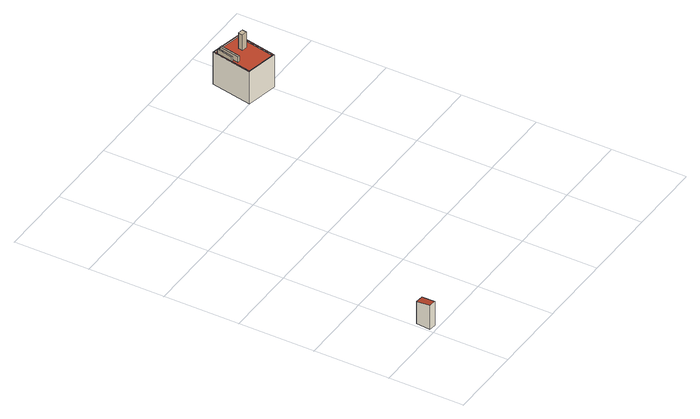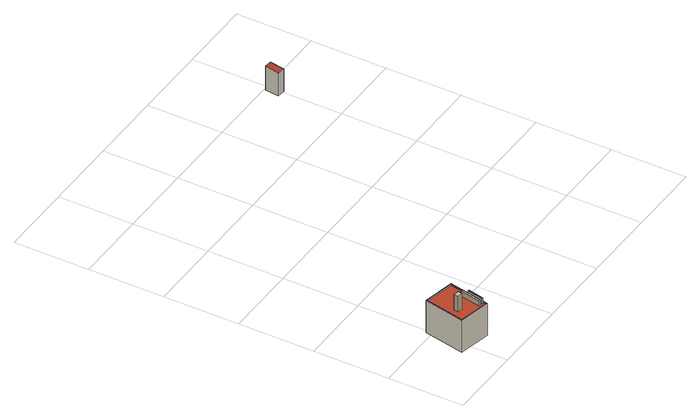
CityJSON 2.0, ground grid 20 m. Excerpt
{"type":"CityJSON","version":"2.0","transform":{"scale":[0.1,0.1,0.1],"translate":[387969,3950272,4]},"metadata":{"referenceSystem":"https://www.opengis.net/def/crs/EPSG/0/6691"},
"CityObjects":{
"building1":{"type":"Building","attributes":{"地区計画":"大手町・丸の内・有楽町地区","class":"3003","usage":"461","measuredHeight":6.4,"storeysAboveGround":9999,"storeysBelowGround":9999,"BuildingDetailAttribute.buildingRoofEdgeArea":-9999,"BuildingDetailAttribute.fireproofStructureType":"1011","BuildingDetailAttribute.urbanPlanType":"21","BuildingDetailAttribute.areaClassificationType":"22","BuildingDetailAttribute.districtsAndZonesType":"10","BuildingDetailAttribute.landUseType":"214","BuildingDetailAttribute.detailedUsage":"0","BuildingDetailAttribute.specifiedBuildingCoverageRate":80,"BuildingDetailAttribute.specifiedFloorAreaRate":1200,"BuildingDetailAttribute.surveyYear":"0001","BuildingIDAttribute.prefecture":"13","BuildingIDAttribute.city":"13101"},"geometry":[{"type":"Solid","lod":"2","boundaries":[[[[0,1,2,3]],[[4,5,6,7]],[[7,6,3,2]],[[2,1,4,7]],[[4,1,0,5]],[[0,3,6,5]]]],"semantics":{"surfaces":[{"type":"GroundSurface"},{"type":"RoofSurface"},{"type":"WallSurface"}],"values":[[0,1,2,2,2,2]]}}]},
"building2":{"type":"Building","attributes":{"延べ面積換算係数":"1","大字・町コード":"25","町・丁目コード":"2","13+区市町村コード+大字・町コード+町・丁目コード":"13101025002","地区計画":"神田錦町南部地区","class":"3002","usage":"402","measuredHeight":9.5,"storeysAboveGround":3,"storeysBelowGround":0,"RiverFloodingRiskAttribute.description":"8","RiverFloodingRiskAttribute.rank":"1","RiverFloodingRiskAttribute.depth":0.185,"RiverFloodingRiskAttribute.adminType":"2","RiverFloodingRiskAttribute.scale":"2","HighTideRiskAttribute.description":"2","HighTideRiskAttribute.rank":"1","HighTideRiskAttribute.depth":0.09,"BuildingDetailAttribute.buildingRoofEdgeArea":96.52,"BuildingDetailAttribute.fireproofStructureType":"1001","BuildingDetailAttribute.urbanPlanType":"21","BuildingDetailAttribute.areaClassificationType":"22","BuildingDetailAttribute.districtsAndZonesType":"10","BuildingDetailAttribute.landUseType":"212","BuildingDetailAttribute.detailedUsage":"1221","BuildingDetailAttribute.specifiedBuildingCoverageRate":80,"BuildingDetailAttribute.specifiedFloorAreaRate":700,"BuildingDetailAttribute.surveyYear":2021,"BuildingIDAttribute.prefecture":"13","BuildingIDAttribute.city":"13101"},"address":[{"country":"日本","locality":"東京都千代田区神田錦町二丁目"}],"children":["building2-1"],"geometry":[{"type":"Solid","lod":"2","boundaries":[[[[8,9,10,11]],[[12,13,14,15]],[[16,12,15,17]],[[13,18,19,14]],[[18,16,17,19]],[[20,21,22,23]],[[23,22,12,16]],[[11,17,15,8]],[[9,14,19,10]],[[21,20,18,13]],[[10,19,17,11]],[[8,15,14,9]],[[22,21,13,12]],[[20,23,16,18]]]],"semantics":{"surfaces":[{"type":"GroundSurface"},{"type":"RoofSurface"},{"type":"WallSurface"}],"values":[[0,1,1,1,1,1,2,2,2,2,2,2,2,2]]}}]},
"building2-1":{"type":"BuildingInstallation","parents":["building2"],"geometry":[{"type":"MultiSurface","lod":"2","boundaries":[[[24,25,26,27]],[[28,29,30,31]],[[32,33,34,35]],[[34,36,37,35]],[[27,38,39,24]],[[40,38,27,26]],[[40,41,39,38]],[[24,39,41,25]],[[25,41,40,26]],[[35,37,42,32]],[[32,42,43,33]],[[42,37,36,43]],[[29,44,45,30]],[[33,43,36,34]],[[30,45,46,31]],[[47,46,45,44]],[[47,44,29,28]],[[46,47,28,31]]]}]}
},
"vertices":[
[23,44,9],[19,7,9],[0,9,9],[3,46,9],[19,7,78],[23,44,74],[3,46,74],[0,9,78],
[630,895,3],[608,785,3],[524,802,3],[545,912,3],[627,893,96],[606,788,96],[608,785,96],[630,895,96],[547,909,96],[545,912,96],[526,804,96],[524,802,96],[526,804,93],[606,788,93],[627,893,93],[547,909,93],
[588,859,93],[590,871,93],[604,869,93],[602,857,93],[561,899,93],[550,844,93],[544,845,93],[556,900,93],[538,858,93],[547,901,93],[550,900,93],[541,857,93],[550,900,108],[541,857,108],[602,857,138],[588,859,138],[604,869,138],[590,871,138],[538,858,108],[547,901,108],[550,844,108],[544,845,108],[556,900,108],[561,899,108]
]}
